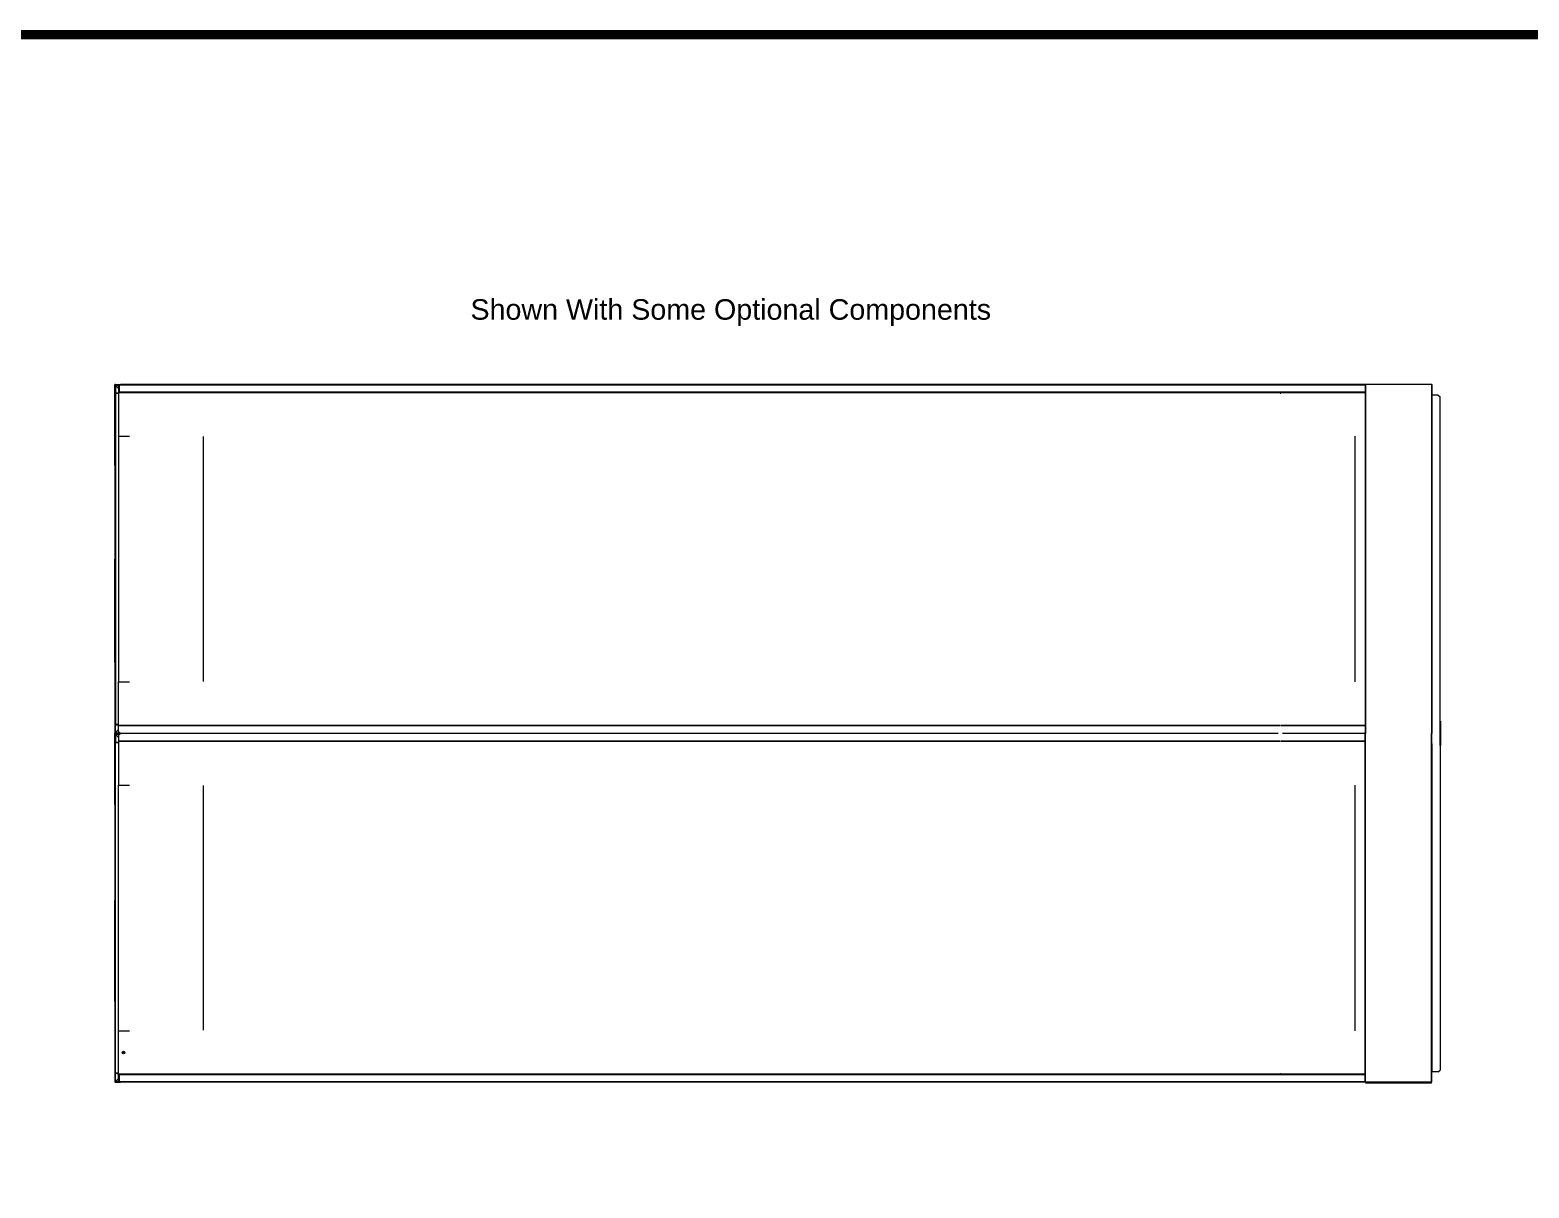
# Model space of a CAD drawing. Header units: inches. Extents: x 3125 to 3654, y -700 to -366.
# Drawn here: x 3263.8 to 3472.2, y -531.7 to -370.7 of the extents above; entities that cross this region are included whole.
import ezdxf

# ---------------------------------------------------------------- set-up
doc = ezdxf.new("R2010")
doc.units = ezdxf.units.IN
doc.header["$MEASUREMENT"] = 0
doc.layers.add('L160', color=7, linetype='Continuous')
doc.styles.add('dimentions', font='arial.ttf')

msp = doc.modelspace()

# ---------------------------------------------------------------- linework, layer by layer
at = {"color": 7}
msp.add_line((3459.83, -466.82), (3459.83, -470.2), dxfattribs=at)
at = {"color": 7, "lineweight": 25, "const_width": 1.28}
msp.add_lwpolyline([(3134.25, -692.1), (3647.47, -692.1), (3647.47, -371.34), (3134.25, -371.34), (3134.25, -692.1)], dxfattribs=at)
at = {"layer": 'L160', "color": 7, "linetype": 'Continuous', "lineweight": 15}
for p, q in [((3275.55, -420.12), (3275.55, -420.01)), ((3275.65, -420.01), (3275.55, -420.01)), ((3275.55, -429.91), (3275.55, -420.12)), ((3275.55, -420.12), (3275.65, -420.12)), ((3275.65, -420.01), (3276.33, -420.01)), ((3275.65, -420.12), (3275.65, -420.01)), ((3275.65, -420.12), (3276.08, -420.55)), ((3276.08, -420.55), (3275.65, -420.12)), ((3275.65, -420.12), (3276.08, -420.12)), ((3275.65, -420.12), (3275.65, -421.21)), ((3275.65, -420.12), (3275.65, -420.12)), ((3276.13, -420.09), (3276.08, -420.09)), ((3276.08, -420.09), (3276.08, -421.03)), ((3276.08, -421.03), (3276.08, -421.09)), ((3276.08, -421.03), (3276.13, -421.03)), ((3449.39, -420.04), (3276.13, -420.04)), ((3276.13, -420.09), (3276.13, -420.04)), ((3276.13, -421.04), (3276.13, -420.09)), ((3276.13, -420.09), (3276.13, -421.03)), ((3449.39, -420.09), (3276.13, -420.09)), ((3276.13, -420.12), (3276.13, -420.12)), ((3276.13, -420.21), (3276.13, -420.21)), ((3276.13, -421.09), (3276.13, -421.04)), ((3449.39, -421.04), (3276.13, -421.04)), ((3276.13, -421.04), (3276.13, -421.04)), ((3449.39, -421.04), (3276.13, -421.04)), ((3276.33, -420.01), (3276.31, -420.04)), ((3437.33, -420.01), (3276.33, -420.01)), ((3437.36, -420.04), (3437.33, -420.01)), ((3437.91, -420.01), (3437.33, -420.01)), ((3437.91, -420.01), (3437.89, -420.04)), ((3449.29, -420.01), (3437.91, -420.01)), ((3449.32, -420.04), (3449.29, -420.01)), ((3449.39, -420.01), (3449.29, -420.01)), ((3449.39, -420.01), (3449.39, -468.51)), ((3449.47, -420.01), (3449.39, -420.01)), ((3449.47, -420.01), (3449.47, -419.94)), ((3449.47, -419.94), (3458.61, -419.94)), ((3449.47, -420.01), (3449.47, -468.51)), ((3458.61, -420.01), (3449.47, -420.01)), ((3458.61, -419.94), (3458.61, -420.01)), ((3458.61, -420.01), (3458.61, -468.51)), ((3458.69, -420.01), (3458.61, -420.01)), ((3458.69, -420.01), (3458.69, -468.51)), ((3275.6, -421.43), (3275.58, -421.45)), ((3275.58, -421.45), (3275.58, -467.07)), ((3275.6, -421.26), (3275.6, -467.26)), ((3275.65, -421.26), (3275.6, -421.26)), ((3275.65, -421.26), (3275.65, -421.21)), ((3276.08, -421.21), (3275.65, -421.21)), ((3275.65, -421.26), (3275.65, -467.26)), ((3276.08, -421.26), (3275.65, -421.26)), ((3276.08, -421.26), (3275.65, -421.26)), ((3275.65, -421.26), (3275.65, -421.26)), ((3275.77, -421.26), (3275.77, -421.26)), ((3275.83, -421.2), (3275.82, -421.21)), ((3276.08, -421.2), (3275.83, -421.2)), ((3437.58, -421.09), (3276.08, -421.09)), ((3276.08, -421.09), (3276.08, -421.14)), ((3276.08, -421.09), (3276.08, -421.09)), ((3276.13, -421.09), (3276.08, -421.09)), ((3437.58, -421.14), (3276.08, -421.14)), ((3276.08, -421.14), (3276.08, -427.14)), ((3437.58, -421.09), (3437.58, -421.14)), ((3437.66, -421.09), (3437.58, -421.09)), ((3437.58, -421.2), (3437.65, -421.2)), ((3437.65, -421.14), (3437.65, -421.2)), ((3437.66, -421.14), (3437.65, -421.14)), ((3437.65, -421.2), (3437.66, -421.2)), ((3437.66, -421.2), (3437.65, -421.2)), ((3449.39, -421.09), (3437.66, -421.09)), ((3437.66, -421.09), (3437.66, -421.14)), ((3449.39, -421.14), (3437.66, -421.14)), ((3458.69, -421.45), (3458.69, -421.45)), ((3458.69, -467.07), (3458.69, -421.45)), ((3459.58, -421.45), (3458.69, -421.45)), ((3459.58, -421.45), (3459.83, -421.7)), ((3459.83, -466.82), (3459.83, -421.7)), ((3276.08, -427.14), (3276.08, -427.18)), ((3276.08, -427.18), (3276.08, -427.18)), ((3276.08, -427.18), (3277.58, -427.18)), ((3276.08, -427.18), (3276.08, -461.34)), ((3287.83, -427.23), (3287.83, -461.29)), ((3448.04, -461.34), (3448.04, -427.18)), ((3275.54, -431.26), (3275.55, -445.26)), ((3275.58, -431.26), (3275.54, -431.26)), ((3275.55, -429.91), (3275.58, -429.91)), ((3275.55, -431.26), (3275.55, -429.91)), ((3275.55, -458.62), (3275.55, -444.26)), ((3275.55, -445.26), (3275.58, -445.26)), ((3275.55, -458.62), (3275.58, -458.62)), ((3275.55, -458.62), (3275.55, -468.41)), ((3276.08, -461.39), (3276.08, -461.34)), ((3276.08, -461.34), (3276.08, -461.34)), ((3276.08, -461.34), (3277.58, -461.34)), ((3276.08, -467.39), (3276.08, -461.39)), ((3275.55, -468.41), (3275.65, -468.41)), ((3275.55, -468.51), (3275.55, -468.41)), ((3275.65, -468.51), (3275.55, -468.51)), ((3275.55, -468.51), (3275.55, -468.62)), ((3275.65, -468.51), (3275.55, -468.51)), ((3275.55, -468.62), (3275.65, -468.62)), ((3275.55, -478.41), (3275.55, -468.62)), ((3275.58, -467.07), (3275.6, -467.09)), ((3275.65, -467.26), (3275.6, -467.26)), ((3276.08, -467.26), (3275.65, -467.26)), ((3275.65, -467.26), (3275.65, -467.31)), ((3275.65, -467.26), (3276.08, -467.26)), ((3275.65, -467.26), (3275.65, -467.26)), ((3275.65, -467.31), (3276.08, -467.31)), ((3275.65, -468.4), (3275.65, -467.31)), ((3275.65, -468.41), (3276.08, -467.97)), ((3276.08, -467.97), (3275.65, -468.4)), ((3275.65, -468.41), (3275.65, -468.4)), ((3275.65, -468.41), (3275.65, -468.51)), ((3275.65, -468.41), (3276.23, -468.41)), ((3275.65, -468.51), (3276.33, -468.51)), ((3275.65, -468.62), (3275.65, -468.51)), ((3275.65, -468.51), (3276.33, -468.51)), ((3275.65, -468.62), (3276.08, -469.05)), ((3276.08, -469.05), (3275.65, -468.62)), ((3275.65, -468.62), (3276.23, -468.62)), ((3275.65, -468.62), (3275.65, -469.71)), ((3275.65, -468.62), (3275.65, -468.62)), ((3275.77, -467.26), (3275.77, -467.26)), ((3275.82, -467.31), (3275.83, -467.32)), ((3275.83, -467.32), (3276.08, -467.32)), ((3437.58, -467.39), (3276.08, -467.39)), ((3276.08, -467.43), (3276.08, -467.39)), ((3437.58, -467.43), (3276.08, -467.43)), ((3437.58, -467.43), (3276.08, -467.43)), ((3276.08, -467.43), (3276.08, -467.43)), ((3276.08, -468.26), (3276.08, -467.43)), ((3276.33, -468.51), (3276.08, -468.26)), ((3276.33, -468.51), (3276.08, -468.76)), ((3276.08, -468.76), (3276.08, -469.59)), ((3437.33, -468.51), (3276.33, -468.51)), ((3437.33, -468.51), (3276.33, -468.51)), ((3449.39, -467.39), (3437.66, -467.39)), ((3449.39, -467.43), (3437.66, -467.43)), ((3449.39, -467.43), (3437.66, -467.43)), ((3449.29, -468.51), (3437.91, -468.51)), ((3449.29, -468.51), (3437.91, -468.51)), ((3449.39, -468.41), (3449.29, -468.51)), ((3449.39, -468.61), (3449.29, -468.51)), ((3449.39, -468.51), (3449.29, -468.51)), ((3449.39, -468.51), (3449.29, -468.51)), ((3449.39, -517.01), (3449.39, -468.51)), ((3449.47, -468.51), (3449.39, -468.51)), ((3449.47, -468.51), (3449.39, -468.51)), ((3449.47, -468.44), (3449.47, -468.51)), ((3449.47, -517.01), (3449.47, -468.51)), ((3449.47, -468.59), (3449.47, -468.51)), ((3458.61, -517.01), (3458.61, -468.51)), ((3458.69, -517.01), (3458.69, -468.51)), ((3275.58, -469.95), (3275.6, -469.93)), ((3275.58, -515.57), (3275.58, -469.95)), ((3275.6, -515.76), (3275.6, -469.76)), ((3275.65, -469.76), (3275.6, -469.76)), ((3275.65, -469.71), (3276.08, -469.71)), ((3275.65, -469.76), (3275.65, -469.71)), ((3275.65, -515.76), (3275.65, -469.76)), ((3276.08, -469.76), (3275.65, -469.76)), ((3275.65, -469.76), (3276.08, -469.76)), ((3275.65, -469.76), (3275.65, -469.76)), ((3275.77, -469.76), (3275.77, -469.76)), ((3275.82, -469.71), (3275.83, -469.7)), ((3275.83, -469.7), (3276.08, -469.7)), ((3437.58, -469.59), (3276.08, -469.59)), ((3276.08, -469.59), (3276.08, -469.64)), ((3437.58, -469.59), (3276.08, -469.59)), ((3276.08, -469.59), (3276.08, -469.59)), ((3437.58, -469.64), (3276.08, -469.64)), ((3276.08, -469.64), (3276.08, -475.64)), ((3449.39, -469.59), (3437.66, -469.59)), ((3449.39, -469.59), (3437.66, -469.59)), ((3449.39, -469.64), (3437.66, -469.64)), ((3458.69, -469.95), (3458.69, -515.57)), ((3459.83, -470.2), (3459.83, -515.32)), ((3276.08, -475.64), (3276.08, -475.68)), ((3276.08, -475.68), (3276.08, -475.68)), ((3276.08, -475.68), (3277.58, -475.68)), ((3276.08, -509.84), (3276.08, -475.68)), ((3287.83, -475.73), (3287.83, -509.79)), ((3448.04, -509.84), (3448.04, -475.68)), ((3275.55, -478.41), (3275.58, -478.41)), ((3275.55, -478.41), (3275.55, -492.76)), ((3275.54, -505.76), (3275.55, -491.76)), ((3275.55, -491.76), (3275.58, -491.76)), ((3275.58, -505.76), (3275.54, -505.76)), ((3275.55, -505.76), (3275.55, -507.12)), ((3275.55, -507.12), (3275.55, -516.91)), ((3275.55, -507.12), (3275.58, -507.12)), ((3276.08, -509.89), (3276.08, -509.84)), ((3276.08, -509.84), (3276.08, -509.84)), ((3276.08, -509.84), (3277.58, -509.84)), ((3276.08, -515.89), (3276.08, -509.89)), ((3275.55, -516.91), (3275.65, -516.91)), ((3275.55, -516.91), (3275.55, -517.01)), ((3275.6, -515.59), (3275.58, -515.57)), ((3275.65, -515.76), (3275.6, -515.76)), ((3276.08, -515.76), (3275.65, -515.76)), ((3276.08, -515.76), (3275.65, -515.76)), ((3275.65, -515.76), (3275.65, -515.81)), ((3275.65, -515.76), (3275.65, -515.76)), ((3276.08, -515.81), (3275.65, -515.81)), ((3275.65, -516.9), (3275.65, -515.81)), ((3275.65, -516.91), (3276.08, -516.47)), ((3276.08, -516.47), (3275.65, -516.9)), ((3275.65, -516.9), (3275.65, -516.91)), ((3275.65, -516.91), (3275.65, -517.01)), ((3275.65, -516.91), (3276.08, -516.91)), ((3275.77, -515.76), (3275.77, -515.76)), ((3275.83, -515.82), (3275.82, -515.81)), ((3276.08, -515.82), (3275.83, -515.82)), ((3437.58, -515.89), (3276.08, -515.89)), ((3276.08, -515.93), (3276.08, -515.89)), ((3437.58, -515.93), (3276.08, -515.93)), ((3276.08, -515.93), (3276.08, -515.93)), ((3276.08, -515.99), (3276.08, -515.93)), ((3276.13, -515.93), (3276.08, -515.93)), ((3276.08, -515.99), (3276.13, -515.99)), ((3276.08, -516.93), (3276.08, -515.99)), ((3276.13, -515.93), (3276.13, -515.98)), ((3449.39, -515.98), (3276.13, -515.98)), ((3276.13, -515.98), (3276.13, -515.98)), ((3276.13, -515.98), (3276.13, -516.93)), ((3449.39, -515.98), (3276.13, -515.98)), ((3276.13, -516.93), (3276.13, -515.99)), ((3276.13, -516.81), (3276.13, -516.81)), ((3276.13, -516.91), (3276.13, -516.91)), ((3437.58, -515.82), (3437.65, -515.82)), ((3437.58, -515.93), (3437.58, -515.89)), ((3437.66, -515.93), (3437.58, -515.93)), ((3437.65, -515.82), (3437.66, -515.82)), ((3437.66, -515.82), (3437.65, -515.82)), ((3437.65, -515.89), (3437.65, -515.82)), ((3437.66, -515.89), (3437.65, -515.89)), ((3437.66, -515.93), (3437.66, -515.89)), ((3449.39, -515.89), (3437.66, -515.89)), ((3449.39, -515.93), (3437.66, -515.93)), ((3458.69, -515.57), (3458.69, -515.57)), ((3459.58, -515.57), (3458.69, -515.57)), ((3459.58, -515.57), (3459.83, -515.32)), ((3275.65, -517.01), (3275.55, -517.01)), ((3275.65, -517.01), (3276.33, -517.01)), ((3276.13, -516.93), (3276.08, -516.93)), ((3276.13, -516.93), (3276.13, -516.98)), ((3449.39, -516.93), (3276.13, -516.93)), ((3449.39, -516.98), (3276.13, -516.98)), ((3276.33, -517.01), (3276.31, -516.98)), ((3437.33, -517.01), (3276.33, -517.01)), ((3437.36, -516.98), (3437.33, -517.01)), ((3437.91, -517.01), (3437.33, -517.01)), ((3437.91, -517.01), (3437.89, -516.98)), ((3449.29, -517.01), (3437.91, -517.01)), ((3449.32, -516.98), (3449.29, -517.01)), ((3449.39, -517.01), (3449.29, -517.01)), ((3449.47, -517.01), (3449.39, -517.01)), ((3458.61, -517.01), (3449.47, -517.01)), ((3449.47, -517.01), (3449.47, -517.09)), ((3449.47, -517.09), (3458.61, -517.09)), ((3458.69, -517.01), (3458.61, -517.01)), ((3458.61, -517.09), (3458.61, -517.01))]:
    msp.add_line(p, q, dxfattribs=at)
for radius in [0.188, 0.125]:
    msp.add_circle((3276.77, -512.89), radius, dxfattribs=at)
for centre, radius, start, end in [((3275.65, -420.12), 0.106, 90, 180), ((3275.65, -420.12), 0.001, 90, 180), ((3276.13, -420.09), 0.0488, 90, 180), ((3276.13, -420.09), 0.001, 90, 180), ((3275.65, -421.26), 0.0488, 90, 180), ((3275.65, -421.26), 0.001, 90, 180), ((3437.65, -421.2), 0.0635, 90, 180), ((3437.65, -421.2), 0.001, 90, 180), ((3275.65, -429.91), 0.106, 180, 229.7718), ((3275.65, -458.62), 0.106, 130.2282, 180), ((3275.65, -468.41), 0.106, 180, 270), ((3275.65, -468.62), 0.106, 90, 180), ((3275.65, -467.26), 0.0488, 180, 270), ((3275.65, -467.26), 0.001, 180, 270), ((3275.65, -468.41), 0.001, 180, 270), ((3275.65, -468.62), 0.001, 90, 180), ((3275.65, -469.76), 0.0488, 90, 180), ((3275.65, -469.76), 0.001, 90, 180), ((3275.65, -478.41), 0.106, 180, 229.7718), ((3275.65, -507.12), 0.106, 130.2282, 180), ((3275.65, -516.91), 0.106, 180, 270), ((3275.65, -515.76), 0.0488, 180, 270), ((3275.65, -515.76), 0.001, 180, 270), ((3275.65, -516.91), 0.001, 180, 270), ((3437.65, -515.82), 0.0635, 180, 270), ((3437.65, -515.82), 0.001, 180, 270), ((3276.13, -516.93), 0.0488, 180, 270), ((3276.13, -516.93), 0.001, 180, 270)]:
    msp.add_arc(centre, radius, start, end, dxfattribs=at)
for points, knots in [([(3275.65, -420.12), (3275.64, -420.12), (3275.61, -420.12), (3275.58, -420.12), (3275.55, -420.12), (3275.55, -420.12), (3275.55, -420.12)], [0, 0, 0, 0, 0.249989, 0.499993, 0.749997, 1, 1, 1, 1]), ([(3275.65, -420.01), (3275.65, -420.01), (3275.65, -420.02), (3275.65, -420.04), (3275.65, -420.08), (3275.65, -420.1), (3275.65, -420.12)], [0, 0, 0, 0, 0.249999, 0.500009, 0.749998, 1, 1, 1, 1]), ([(3275.65, -468.4), (3275.64, -468.4), (3275.61, -468.4), (3275.58, -468.4), (3275.55, -468.41), (3275.55, -468.41), (3275.55, -468.41)], [0, 0, 0, 0, 0.249989, 0.499993, 0.749997, 1, 1, 1, 1]), ([(3275.65, -468.62), (3275.64, -468.62), (3275.61, -468.62), (3275.58, -468.62), (3275.55, -468.62), (3275.55, -468.62), (3275.55, -468.62)], [0, 0, 0, 0, 0.249989, 0.499993, 0.749997, 1, 1, 1, 1]), ([(3275.65, -468.51), (3275.65, -468.51), (3275.65, -468.51), (3275.65, -468.48), (3275.65, -468.45), (3275.65, -468.42), (3275.65, -468.41)], [0, 0, 0, 0, 0.249999, 0.500009, 0.749998, 1, 1, 1, 1]), ([(3275.65, -468.51), (3275.65, -468.51), (3275.65, -468.52), (3275.65, -468.54), (3275.65, -468.58), (3275.65, -468.6), (3275.65, -468.62)], [0, 0, 0, 0, 0.249999, 0.500009, 0.749998, 1, 1, 1, 1]), ([(3275.65, -516.9), (3275.64, -516.9), (3275.61, -516.9), (3275.58, -516.9), (3275.55, -516.91), (3275.55, -516.91), (3275.55, -516.91)], [0, 0, 0, 0, 0.249989, 0.499993, 0.749997, 1, 1, 1, 1]), ([(3275.65, -517.01), (3275.65, -517.01), (3275.65, -517.01), (3275.65, -516.98), (3275.65, -516.95), (3275.65, -516.92), (3275.65, -516.91)], [0, 0, 0, 0, 0.249999, 0.500009, 0.749998, 1, 1, 1, 1])]:
    msp.add_open_spline(points, degree=3, knots=knots, dxfattribs=at)

# ---------------------------------------------------------------- texts
at = {"color": 7, "lineweight": 25, "style": 'dimentions'}
msp.add_text('Shown With Some Optional Components', height=2.8512, dxfattribs=at).set_placement((3325, -410.98))

doc.saveas('drawing.dxf')
